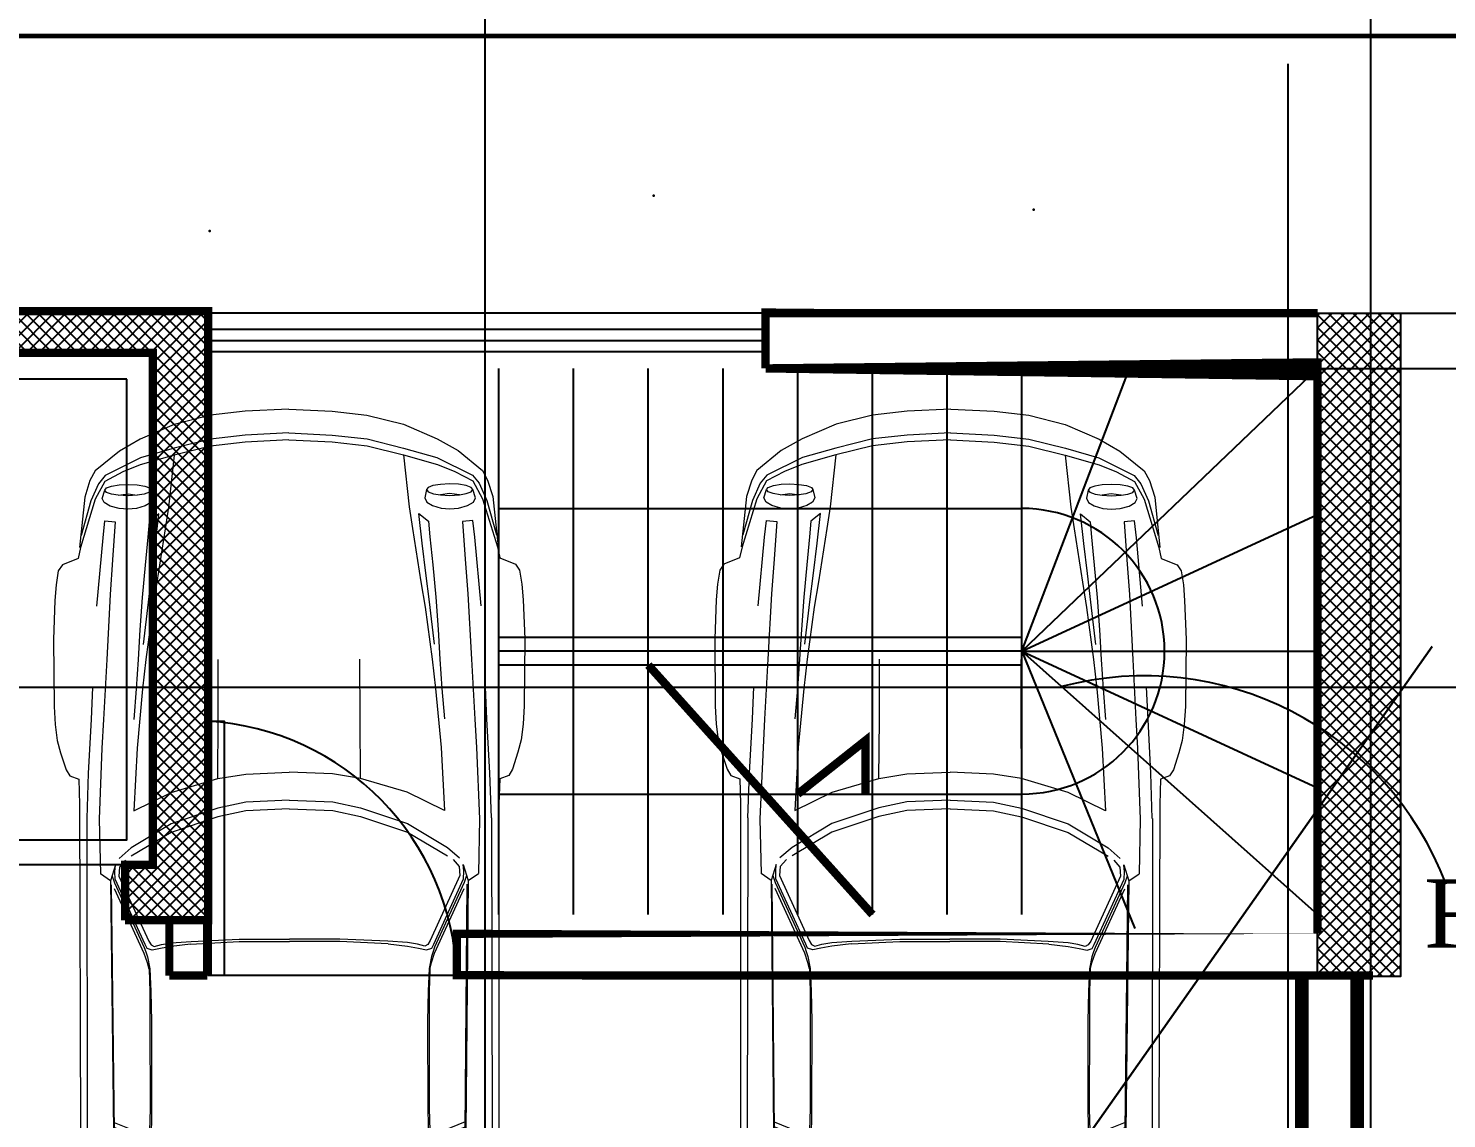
# Model space of a CAD drawing. Extents: x 285329 to 658348, y -83126 to -16980.
# Drawn here: x 313506 to 314019, y -34619 to -34225 of the extents above; entities that cross this region are included whole.
import ezdxf

# ---------------------------------------------------------------- set-up
doc = ezdxf.new("R2010")
doc.units = 0
doc.layers.get('0').update_dxf_attribs({"linetype": 'CONTINUOUS'})
for name, color, linetype in [('AXIS', 1, 'CONTINUOUS'), ('COLUMN', 5, 'CONTINUOUS'), ('FURNITURE', 4, 'CONTINUOUS'), ('HATCH', 8, 'CONTINUOUS'), ('TEXT', 3, 'CONTINUOUS'), ('WALL', 7, 'CONTINUOUS'), ('WALL1', 2, 'CONTINUOUS')]:
    doc.layers.add(name, color=color, linetype=linetype)
for name, color, linetype, lineweight in [('excavation border', 5, 'CONTINUOUS', 30), ('FIGURES', 153, 'CONTINUOUS', 0), ('VIS', 8, 'CONTINUOUS', 18)]:
    doc.layers.add(name, color=color, linetype=linetype, lineweight=lineweight)
doc.styles.add('style2', font='romantic.ttf', dxfattribs={"height": 50})

# ---------------------------------------------------------------- blocks, each defined once
blk = doc.blocks.new('XREF1$0$02PCAR09')
at = {"color": 0, "linetype": 'ByBlock'}
for p, q in [((-138.1428124021296, 34.83022337169009), (-139.3891880423911, 33.77165775941323)), ((-136.0427548164836, 35.42780073345929), (-138.1428124021296, 34.83022337169009)), ((-133.5670771748684, 35.5814634836285), (-136.0427548164836, 35.42780073345929)), ((-129.8620975318994, 35.70097895598234), (-133.5670771748684, 35.5814634836285)), ((-117.8764030187002, 35.70097895598234), (-129.8620975318994, 35.70097895598234)), ((-112.3274703737005, 35.34243253892082), (-117.8764030187002, 35.70097895598234)), ((-109.8517927320853, 34.5911924269824), (-112.3274703737005, 35.34243253892082)), ((-108.4688279805623, 33.60092137033632), (-109.8517927320853, 34.5911924269824)), ((-139.3891880423911, 33.77165775941323), (-143.264904074437, 30.04960447753655)), ((-107.7346615075316, 30.95450733964419), (-108.4688279805623, 33.60092137033632)), ((-48.84768091490456, 32.52528211915179), (-51.28921127870444, 31.75696836830568)), ((-47.0890961074124, 33.02041764747482), (-48.84768091490456, 32.52528211915179)), ((-44.85244941050485, 33.29359586999788), (-47.0890961074124, 33.02041764747482)), ((-42.25725629653579, 33.4472586201671), (-44.85244941050485, 33.29359586999788)), ((-32.74723942495178, 33.53262681470556), (-42.25725629653579, 33.4472586201671)), ((-27.18123314104443, 33.31066950890558), (-32.74723942495178, 33.53262681470556)), ((-24.96166008304456, 33.13993311982865), (-27.18123314104443, 33.31066950890558)), ((-22.98111796975238, 32.82554285593255), (-24.96166008304456, 33.13993311982865)), ((-22.12743602436781, 32.23503025772104), (-22.98111796975238, 32.82554285593255)), ((-107.0004950345008, 30.42522453350577), (-107.7346615075316, 30.95450733964419)), ((-102.8003798632088, 29.7593526161058), (-107.0004950345008, 30.42522453350577)), ((-52.15996686299668, 31.22538604060483), (-52.63802875241204, 29.9471626440904)), ((-51.28921127870444, 31.75696836830568), (-52.15996686299668, 31.22538604060483)), ((-21.22253316226019, 29.99838356081347), (-22.12743602436781, 32.23503025772104)), ((-143.264904074437, 30.04960447753655), (-157.0433306729438, 27.4202640857521)), ((-136.160790045383, 30.06982751551053), (-146.252790883283, 27.89832597516745)), ((-103.175999919178, 28.82030247618276), (-114.7860743764081, 29.58861622702888)), ((-103.175999919178, 28.82030247618276), (-102.8003798632088, 29.7593526161058)), ((-58.20403503631938, 28.78615519836739), (-103.175999919178, 28.82030247618277)), ((-103.175999919178, 28.08613600315206), (-103.175999919178, 28.82030247618276)), ((-56.22349292302719, 29.82764717173656), (-102.8003798632088, 29.7593526161058)), ((-58.20403503631938, 28.76908155945971), (-51.78434680702748, 28.54712425365972)), ((-52.63802875241204, 29.9471626440904), (-56.22349292302719, 29.82764717173656)), ((-51.78434680702748, 28.54712425365972), (-44.1524302152895, 28.13735691987513)), ((-19.65175838275259, 29.65691078265965), (-21.22253316226019, 29.99838356081347)), ((-12.48083004152228, 29.04225978198276), (-19.65175838275259, 29.77642625501349)), ((-12.78815554186073, 27.55685319701364), (-19.65175838275259, 29.65691078265965)), ((-13.04308359194108, 28.18086525074451), (-17.95794463294092, 29.54653034359681)), ((-10.1417415111686, 28.29101967004435), (-12.48083004152228, 29.04225978198276)), ((-8.775850398553308, 27.55685319701364), (-10.1417415111686, 28.29101967004435)), ((-162.9849570128204, 25.21776466665994), (-160.2873220654051, 26.49828758473677)), ((-149.3943404422981, 26.87390764070598), (-160.8848994271743, 23.80065263732156)), ((-157.0433306729438, 27.4202640857521), (-160.4922057322974, 26.22510936221371)), ((-160.2873220654051, 26.49828758473677), (-157.0433306729438, 27.4202640857521)), ((-152.8090682238364, 26.42999302910601), (-157.9140862572361, 25.52509016699838)), ((-153.4749401412363, 26.27633027893679), (-153.8334865582979, 25.84948930624451)), ((-146.252790883283, 27.89832597516745), (-152.8090682238364, 26.42999302910601)), ((-147.0381782730368, 27.13001222432135), (-149.3943404422981, 26.87390764070598)), ((-145.4332562157138, 26.51536122364446), (-147.0381782730368, 27.13001222432135)), ((-141.7282765727448, 20.71032399502945), (-145.4332562157138, 26.51536122364446)), ((-103.0564844468242, 26.70317125162907), (-103.175999919178, 28.08613600315206)), ((-102.680864390855, 25.43972197245992), (-103.0564844468242, 26.70317125162907)), ((-67.0994009072265, 25.45679561136761), (-66.10912985058043, 26.89098127961367)), ((-58.3235505086732, 27.06171766869058), (-66.10912985058043, 26.89098127961367)), ((-48.19888263641233, 26.6348766959983), (-58.3235505086732, 27.06171766869058)), ((-44.1524302152895, 26.41291939019832), (-48.19888263641233, 26.6348766959983)), ((-44.1524302152895, 28.13735691987513), (-39.54254771021286, 27.93247325298283)), ((-35.59853712253622, 25.95193113969065), (-44.1524302152895, 26.41291939019832)), ((-28.02619871649039, 27.35217620931952), (-18.28586727013732, 26.44706666801371)), ((-18.28586727013732, 26.44706666801371), (-15.87848418415283, 26.19096208439833)), ((-13.76135295959914, 25.40557469464455), (-13.28329107018378, 26.2592566400291)), ((-13.28329107018378, 26.2592566400291), (-12.6686400695069, 26.54950850145985)), ((-10.58565307144118, 27.08833317646262), (-13.04308359194108, 28.18086525074451)), ((-10.26125698352243, 26.19096208439833), (-12.78815554186073, 27.55685319701364)), ((-12.6686400695069, 26.54950850145985), (-11.49055898487619, 26.19096208439833)), ((-9.425199770093963, 26.13236761146603), (-10.58565307144118, 27.08833317646262)), ((-5.941626339876557, 24.09090449875231), (-8.775850398553308, 27.55685319701364)), ((-164.7947627370356, 22.48598244142934), (-162.9849570128204, 25.21776466665994)), ((-162.8142206237435, 24.97873372195226), (-164.4191426810664, 22.48598244142934)), ((-160.4922057322974, 26.22510936221371), (-162.8142206237435, 24.97873372195226)), ((-159.7751128981744, 24.91043916632149), (-161.4995504278511, 23.7323580816908)), ((-151.8529444450057, 24.65433458270612), (-160.7653839548205, 22.81038158067547)), ((-159.7751128981744, 24.24456724892154), (-160.1662057515703, 23.99287382841922)), ((-157.9140862572361, 25.52509016699838), (-159.7751128981744, 24.91043916632149)), ((-157.9140862572361, 25.01288099976763), (-159.7751128981744, 24.24456724892154)), ((-153.8334865582979, 25.84948930624451), (-157.9140862572361, 25.01288099976763)), ((-149.513855914652, 24.91043916632149), (-151.8529444450057, 24.65433458270612)), ((-145.4332562157138, 25.02995463867533), (-149.513855914652, 24.91043916632149)), ((-149.513855914652, 24.03968358202924), (-145.4332562157138, 24.53481911035228)), ((-145.4332562157138, 25.02995463867533), (-141.7282765727448, 20.72739763393714)), ((-145.4332562157138, 24.53481911035228), (-145.4332562157138, 25.02995463867533)), ((-121.5984563005768, 24.00660512120558), (-113.4372569027005, 24.57003520515939)), ((-121.5813826616692, 24.14319423246711), (-113.4372569027005, 24.68955067751323)), ((-113.4372569027005, 24.68955067751323), (-102.680864390855, 25.08117555539842)), ((-113.4372569027005, 24.57003520515939), (-102.680864390855, 24.96166008304457)), ((-104.9004374488548, 20.0273784387218), (-102.902821696655, 24.96166008304457)), ((-104.2174918925472, 19.99323116090641), (-102.1686552236243, 24.96166008304457)), ((-101.4515623895012, 24.96166008304457), (-103.4662517806088, 19.97615752199872)), ((-67.0994009072265, 25.43972197245992), (-102.680864390855, 25.06410191649071)), ((-102.680864390855, 25.08117555539842), (-102.680864390855, 25.43972197245992)), ((-102.680864390855, 24.94458644413687), (-67.64575735227261, 25.32020650010608)), ((-102.680864390855, 25.06410191649071), (-102.680864390855, 24.94458644413687)), ((-77.44602608528737, 20.65910307830638), (-68.24333471404182, 24.8762918885061)), ((-67.38965276865726, 24.8933655274138), (-76.5923441399028, 20.65910307830638)), ((-76.16550316721053, 20.52251396704484), (-66.86036996251882, 24.77385005505996)), ((-66.39938171201115, 24.24456724892154), (-75.65329399997981, 20.0273784387218)), ((-66.41645535091885, 25.20069102775224), (-67.38965276865726, 24.8933655274138)), ((-67.0994009072265, 25.54216380590607), (-67.0994009072265, 25.54216380590606)), ((-64.81153329359587, 24.72262913833689), (-67.0994009072265, 25.45679561136761)), ((-66.86036996251882, 24.77385005505996), (-65.78473071133428, 24.80799733287535)), ((-65.13593243284201, 24.15919905438308), (-66.39938171201115, 24.24456724892154)), ((-65.78473071133428, 24.80799733287535), (-64.81153329359587, 24.72262913833689)), ((-26.32755119565986, 25.45679561136761), (-35.59853712253622, 25.95193113969065)), ((-21.41034319024481, 25.08117555539842), (-26.32755119565986, 25.45679561136761)), ((-16.03214693432206, 24.72262913833689), (-21.41034319024481, 25.08117555539842)), ((-15.87848418415283, 26.19096208439833), (-16.03214693432206, 24.72262913833689)), ((-14.11989937666064, 24.14212541547539), (-13.76135295959914, 25.40557469464455)), ((-12.31009365244537, 22.86160249739856), (-12.22472545790693, 24.26164088782923)), ((-12.22472545790693, 24.26164088782923), (-12.0710627077377, 25.21776466665994)), ((-12.22472545790693, 24.26164088782923), (-12.03691542992231, 22.86160249739856)), ((-12.0710627077377, 25.21776466665994), (-11.81495812412232, 25.93485750078297)), ((-11.81495812412232, 25.93485750078297), (-11.49055898487619, 26.19096208439833)), ((-11.49055898487619, 26.19096208439833), (-11.18323348453777, 25.93485750078297)), ((-11.18323348453777, 25.93485750078297), (-10.92712890092239, 25.21776466665994)), ((-10.92712890092239, 25.21776466665994), (-10.7393188729378, 24.1250517765677)), ((-8.895365870907137, 23.62991624824465), (-10.26125698352243, 26.19096208439833)), ((-6.899507290691267, 21.07940676791251), (-9.425199770093963, 26.13236761146603)), ((-165.5630764878817, 19.68590566056797), (-164.7947627370356, 22.48598244142934)), ((-164.4191426810664, 22.48598244142934), (-165.1874564319125, 19.68590566056797)), ((-163.5996080134971, 22.31524605235243), (-164.5898790701433, 21.2054595233525)), ((-160.8848994271743, 23.80065263732156), (-163.5996080134971, 22.31524605235243)), ((-160.7653839548205, 22.81038158067547), (-163.5996080134971, 21.32497499570633)), ((-161.4995504278511, 23.7323580816908), (-161.7379082183368, 23.33391197800628)), ((-160.7653839548205, 21.82011052402938), (-151.8529444450057, 23.66406352606003)), ((-151.8529444450057, 23.66406352606003), (-149.513855914652, 24.03968358202924)), ((-142.3941484901448, 24.02260994312154), (-143.8454077972985, 23.95431538749078)), ((-125.4229514158997, 22.45183516361395), (-125.3717304991766, 22.96404433084469)), ((-125.0814786377459, 22.11036238546013), (-125.4229514158997, 22.45183516361395)), ((-125.3717304991766, 22.96404433084469), (-124.8595213319459, 23.3396643868139)), ((-125.1497731933766, 22.43476152470627), (-125.1326995544689, 22.84452885849086)), ((-124.8936686097613, 22.11036238546013), (-125.1497731933766, 22.43476152470627)), ((-125.1326995544689, 22.84452885849086), (-124.688784942869, 23.22014891446006)), ((-124.8595213319459, 23.3396643868139), (-121.5813826616692, 24.14319423246711)), ((-124.688784942869, 23.22014891446006), (-121.5984563005768, 24.00660512120558)), ((-64.12858773728823, 23.28844347009083), (-65.13593243284201, 24.15919905438308)), ((-62.4041502076114, 22.48598244142934), (-63.88955679258056, 24.21041997110615)), ((-60.21872442742694, 16.81753432407585), (-63.5993049311498, 22.48598244142934)), ((-58.97234878716549, 16.81753432407585), (-62.4041502076114, 22.48598244142934)), ((-14.22234121010679, 22.91282341412162), (-14.11989937666064, 24.14212541547539)), ((-14.11989937666064, 21.68352141276785), (-14.22234121010679, 22.91282341412162)), ((-12.24179909681461, 21.56400594041401), (-12.31009365244537, 22.86160249739856)), ((-12.03691542992231, 22.86160249739856), (-12.24179909681461, 21.56400594041401)), ((-10.7393188729378, 24.1250517765677), (-10.68809795621472, 22.86160249739856)), ((-10.68809795621472, 22.86160249739856), (-10.7393188729378, 21.58107957932171)), ((-7.905094814261051, 21.15423860662943), (-8.895365870907137, 23.62991624824465)), ((-4.268409726922802, 21.13716496772174), (-5.941626339876557, 24.09090449875231)), ((-163.5996080134971, 21.32497499570633), (-164.5898790701433, 20.71032399502945)), ((-164.5898790701433, -21.2054595233525), (-164.5898790701433, 21.2054595233525)), ((-163.5996080134971, 20.33470393906024), (-160.7653839548205, 21.82011052402938)), ((-163.5996080134971, 20.33470393906024), (-163.5996080134971, -20.33470393906024)), ((-160.7653839548205, 19.8224947718295), (-151.613913500298, 21.06887041209096)), ((-151.613913500298, 21.06887041209096), (-151.613913500298, -21.06887041209096)), ((-151.613913500298, 21.06887041209096), (-145.4332562157138, 21.06887041209096)), ((-149.2577513310366, 21.06887041209096), (-149.2577513310366, -21.1883858844448)), ((-145.4332562157138, -21.06887041209096), (-145.4332562157138, 21.06887041209096)), ((-124.0058393865613, 21.73474232949093), (-125.0814786377459, 22.11036238546013)), ((-123.8351029974844, 21.73474232949093), (-124.8936686097613, 22.11036238546013)), ((-121.6155299394845, 21.3761959124294), (-124.0058393865613, 21.73474232949093)), ((-121.6155299394845, 21.3761959124294), (-123.8351029974844, 21.73474232949093)), ((-118.217875796854, 21.03472313427559), (-121.6155299394845, 21.3761959124294)), ((-112.190881262439, 20.50544032813716), (-118.217875796854, 21.03472313427559)), ((-108.3663861471162, 20.23226210561409), (-112.190881262439, 20.50544032813716)), ((-104.2174918925472, 19.99323116090641), (-108.3663861471162, 20.23226210561409)), ((-79.66559914328724, 19.95908388309103), (-78.74362264227192, 20.19811482779871)), ((-77.88994069688734, 20.19811482779871), (-79.62576860625475, 19.86461680765525)), ((-78.74362264227192, 20.19811482779871), (-77.44602608528737, 20.65910307830638)), ((-77.20699514057969, 20.43714577250639), (-77.88994069688734, 20.19811482779871)), ((-76.5923441399028, 20.65910307830638), (-77.20699514057969, 20.43714577250639)), ((-76.95089055696434, 19.51516927149105), (-76.71185961225665, 20.24933574452179)), ((-76.71185961225665, 20.24933574452179), (-76.16550316721053, 20.52251396704484)), ((-57.12839578513483, 22.11036238546013), (-54.53320267116577, 16.80046068516816)), ((-48.19888263641233, 21.63230049604479), (-57.12839578513483, 22.11036238546013)), ((-39.78157865492054, 20.84691310629098), (-48.19888263641233, 21.63230049604479)), ((-39.78157865492054, 21.75181596839861), (-44.11828293747411, 22.11036238546013)), ((-35.59853712253622, 21.46156410696786), (-39.78157865492054, 21.75181596839861)), ((-35.59853712253622, 20.36885121687562), (-39.78157865492054, 20.84691310629098)), ((-31.38134831233648, 21.2054595233525), (-35.59853712253622, 21.46156410696786)), ((-28.20565147550591, 19.37858016022953), (-35.59853712253622, 20.36885121687562)), ((-33.48140589798248, 20.69325035612176), (-27.45441136356749, 19.99323116090642)), ((-26.78853944616754, 20.88106038410638), (-31.38134831233648, 21.2054595233525)), ((-22.1957305799986, 20.45421941141409), (-26.78853944616754, 20.88106038410638)), ((-18.20049907559885, 20.0615257165372), (-22.1957305799986, 20.45421941141409)), ((-13.76135295959914, 20.43714577250639), (-14.11989937666064, 21.68352141276785)), ((-13.28329107018378, 19.6517583827526), (-13.76135295959914, 20.43714577250639)), ((-12.0710627077377, 20.57373488376792), (-12.24179909681461, 21.58107957932171)), ((-11.81495812412232, 19.83956841073719), (-12.0710627077377, 20.57373488376792)), ((-10.92712890092239, 20.50544032813716), (-11.18323348453777, 19.8054211329218)), ((-10.7393188729378, 21.58107957932171), (-10.92712890092239, 20.50544032813716)), ((-6.556277340553434, 16.32239879575281), (-7.905094814261051, 21.15423860662943)), ((-5.566006283907346, 16.32239879575281), (-6.899507290691267, 21.07940676791251)), ((-2.168352141276792, 16.30532515684511), (-4.268409726922802, 21.13716496772174)), ((-166.211874766374, 14.44429851590677), (-165.5630764878817, 19.68590566056797)), ((-165.1874564319125, 19.68590566056797), (-165.8021074325894, 14.81991857187598)), ((-163.5996080134971, 18.04683632542962), (-160.8848994271743, 19.53224291039876)), ((-160.7653839548205, 19.8224947718295), (-160.7653839548205, -19.8224947718295)), ((-137.7671923461605, 19.95908388309103), (-142.3941484901448, 19.75420021619873)), ((-132.3377751735147, 20.0273784387218), (-137.7671923461605, 19.95908388309103)), ((-126.0376024165766, 20.09567299435257), (-132.3377751735147, 20.0273784387218)), ((-115.7763454330541, 20.11274663326025), (-126.0376024165766, 20.09567299435257)), ((-108.3663861471162, 19.86853066330364), (-115.7763454330541, 20.11274663326025)), ((-104.2687128092703, 19.72996011643232), (-108.3663861471162, 19.86853066330364)), ((-99.5563884707475, 19.65175838275259), (-104.2687128092703, 19.72996011643232)), ((-99.52224119293213, 19.83956841073719), (-104.2174918925472, 19.99323116090641)), ((-87.10970570704062, 19.64458221481232), (-99.5563884707475, 19.65175838275259)), ((-87.10970570704062, 19.87371568855257), (-99.52224119293213, 19.83956841073719)), ((-82.8583696190255, 19.87371568855257), (-87.10970570704062, 19.87371568855257)), ((-82.8583696190255, 19.71654903557417), (-87.10970570704062, 19.64458221481232)), ((-79.66559914328724, 19.97615752199872), (-82.8583696190255, 19.87371568855257)), ((-79.62576860625475, 19.86461680765525), (-82.8583696190255, 19.71654903557417)), ((-76.72893325116434, 18.37123546467575), (-76.95089055696434, 19.51516927149105)), ((-76.42160775082591, 16.81753432407585), (-76.72893325116434, 18.37123546467575)), ((-76.21672408393363, 19.68590566056797), (-76.43868138973359, 19.241991048968)), ((-76.43868138973359, 19.241991048968), (-76.14842952830286, 18.21757271450653)), ((-75.65329399997981, 20.0273784387218), (-76.21672408393363, 19.68590566056797)), ((-76.14842952830286, 18.21757271450653), (-75.92647222250287, 16.81753432407585)), ((-24.62018730489074, 18.78100279846034), (-28.20565147550591, 19.37858016022953)), ((-27.45441136356749, 19.99323116090642), (-23.35673802572159, 19.49809563258338)), ((-17.00534435206046, 17.60292171382965), (-24.62018730489074, 18.78100279846034)), ((-23.35673802572159, 19.49809563258338), (-19.12247557661418, 18.96881282644495)), ((-19.12247557661418, 18.96881282644495), (-14.88821312750674, 18.50782457593728)), ((-15.99799965650669, 19.87371568855258), (-18.20049907559885, 20.0615257165372)), ((-14.88821312750674, 18.50782457593728), (-15.99799965650669, 19.87371568855258)), ((-12.6686400695069, 19.32735924350646), (-13.28329107018378, 19.6517583827526)), ((-11.49055898487619, 19.60053746602952), (-12.6686400695069, 19.32735924350646)), ((-11.49055898487619, 19.60053746602952), (-11.81495812412232, 19.83956841073719)), ((-11.18323348453777, 19.8054211329218), (-11.49055898487619, 19.60053746602952)), ((-138.1428124021296, 17.05656526878352), (-142.377074851237, 17.26144893567582)), ((-141.7282765727448, 17.26144893567582), (-141.7282765727448, -17.15578437787134)), ((-138.5696533748219, 15.89555782306053), (-138.1428124021296, 17.05656526878352)), ((-137.5110877625451, 16.57850337936817), (-137.903781457422, 15.89555782306053)), ((-136.9818049564067, 17.00534435206044), (-137.5110877625451, 16.57850337936817)), ((-137.4769404847297, 15.77604235070668), (-137.0842467898528, 16.44191426810665)), ((-137.0842467898528, 16.44191426810665), (-136.5549639837144, 16.78365285606781)), ((-128.5474273360072, 17.51755351929119), (-136.9818049564067, 17.00534435206044)), ((-136.5549639837144, 16.78365285606781), (-115.947081822131, 17.82487901962962)), ((-115.7592717941464, 17.94439449198347), (-128.5474273360072, 17.51755351929119)), ((-115.947081822131, 17.82487901962962), (-113.7275087641312, 17.36389076912197)), ((-113.5567723750543, 17.48340624147581), (-115.7592717941464, 17.94439449198347)), ((-113.7275087641312, 17.36389076912197), (-113.351888708162, 15.9467787397836)), ((-113.1982259579928, 16.06629421213743), (-113.5567723750543, 17.48340624147581)), ((-76.09720861157977, 14.06867845993756), (-76.42160775082591, 16.81753432407585)), ((-75.92647222250287, 16.81753432407585), (-75.72158855561057, 13.98331026539911)), ((-60.21872442742694, 16.81753432407585), (-60.21872442742694, 16.81753432407585)), ((-57.99915136942708, 10.14174151116859), (-60.21872442742694, 16.81753432407585)), ((-56.75277572916563, 10.14174151116859), (-58.97234878716549, 16.81753432407585)), ((-54.53320267116577, 16.80046068516816), (-52.55266055787358, 10.14174151116859)), ((-13.94916298758373, 17.1077861855066), (-17.00534435206046, 17.60292171382965)), ((-6.556277340553434, 16.32239879575281), (-13.94916298758373, 17.1077861855066)), ((-5.258680783568892, 11.13201256781467), (-6.556277340553434, 16.32239879575281)), ((-4.268409726922802, 11.13201256781467), (-5.566006283907346, 16.32239879575281)), ((-0.8707555842922545, 11.13201256781467), (-2.168352141276792, 16.30532515684511)), ((-166.3484638776355, 11.21738076235313), (-166.211874766374, 14.44429851590677)), ((-165.8021074325894, 14.81991857187598), (-165.9386965438509, 11.59300081832234)), ((-138.6550215693604, 3.8e-15), (-138.5696533748219, 15.89555782306053)), ((-137.903781457422, 15.89555782306053), (-138.0403705686835, 8.28071487023023)), ((-137.5623086792681, 8.161199397876397), (-137.4769404847297, 15.77604235070668)), ((-113.403109624885, -0.0170736389076931), (-113.1982259579928, 16.06629421213743)), ((-113.351888708162, 15.9467787397836), (-113.403109624885, 0.0170736389076931)), ((-76.09720861157977, 14.06867845993756), (-75.73866219451826, 7.153854702322628)), ((-75.72158855561057, 13.98331026539911), (-75.43133669417979, 7.153854702322628)), ((-166.5704211834355, 0.0170736389076931), (-166.3484638776355, 11.21738076235313)), ((-165.9386965438509, 11.59300081832234), (-166.0752856551125, -3.8e-15)), ((-57.12839578513483, 6.180657284584223), (-57.99915136942708, 10.14174151116859)), ((-55.89909378378107, 6.180657284584223), (-56.75277572916563, 10.14174151116859)), ((-52.55266055787358, 10.14174151116859), (-44.11828293747411, 10.09052059444551)), ((-52.55266055787358, 10.14174151116859), (-51.920935918289, 6.180657284584223)), ((-44.11828293747411, 10.09052059444551), (-35.59853712253622, 10.09052059444551)), ((-4.69525069961509, 6.19773092349192), (-5.258680783568892, 11.13201256781467)), ((-3.704979642969004, 6.19773092349192), (-4.268409726922802, 11.13201256781467)), ((-0.3073255003384538, 6.180657284584223), (-0.8707555842922545, 11.13201256781467)), ((-138.0403705686835, 8.28071487023023), (-138.0403705686835, 3.8e-15)), ((-137.5623086792681, -3.8e-15), (-137.5623086792681, 8.161199397876397)), ((-75.73866219451826, 7.153854702322628), (-75.7728094723336, 3.8e-15)), ((-75.43133669417979, 7.153854702322628), (-75.39718941636444, 3.8e-15)), ((-56.88936484042717, 3.8e-15), (-57.12839578513483, 6.180657284584223)), ((-55.64298920016568, 3.8e-15), (-55.89909378378107, 6.180657284584223)), ((-51.920935918289, 6.180657284584223), (-51.68190497358133, 3.8e-15)), ((-4.387925199276668, 3.8e-15), (-4.69525069961509, 6.19773092349192)), ((-3.397654142630548, 3.8e-15), (-3.704979642969004, 6.19773092349192)), ((0, 3.8e-15), (-0.3073255003384538, 6.180657284584223)), ((-165.9386965438509, -11.59300081832234), (-166.0752856551125, 7.5e-15)), ((-138.6550215693604, 0), (-138.5696533748219, -15.89555782306052)), ((-138.0403705686835, -8.28071487023023), (-138.0403705686835, 0)), ((-137.5623086792681, 7.5e-15), (-137.5623086792681, -8.161199397876397)), ((-113.403109624885, 0.0170736389076969), (-113.1982259579928, -16.06629421213743)), ((-75.73866219451826, -7.153854702322621), (-75.7728094723336, 0)), ((-75.43133669417979, -7.153854702322621), (-75.39718941636444, 0)), ((-56.88936484042717, 0), (-57.12839578513483, -6.180657284584223)), ((-55.64298920016568, 0), (-55.89909378378107, -6.180657284584223)), ((-51.920935918289, -6.180657284584223), (-51.68190497358133, 0)), ((-4.387925199276668, 0), (-4.69525069961509, -6.19773092349192)), ((-3.397654142630548, 0), (-3.704979642969004, -6.19773092349192)), ((0, 0), (-0.3073255003384538, -6.180657284584223)), ((-166.5704211834355, -0.0170736389076893), (-166.3484638776355, -11.21738076235313)), ((-113.351888708162, -15.9467787397836), (-113.403109624885, -0.0170736389076893)), ((-76.09720861157977, -14.06867845993756), (-75.73866219451826, -7.153854702322621)), ((-75.72158855561057, -13.9833102653991), (-75.43133669417979, -7.153854702322621)), ((-57.12839578513483, -6.180657284584223), (-57.99915136942708, -10.14174151116859)), ((-55.89909378378107, -6.180657284584223), (-56.75277572916563, -10.14174151116859)), ((-52.55266055787358, -10.14174151116859), (-51.920935918289, -6.180657284584223)), ((-4.69525069961509, -6.19773092349192), (-5.258680783568892, -11.13201256781467)), ((-3.704979642969004, -6.19773092349192), (-4.268409726922802, -11.13201256781467)), ((-0.3073255003384538, -6.180657284584223), (-0.8707555842922545, -11.13201256781467)), ((-137.903781457422, -15.89555782306052), (-138.0403705686835, -8.28071487023023)), ((-137.5623086792681, -8.161199397876397), (-137.4769404847297, -15.77604235070668)), ((-166.3484638776355, -11.21738076235313), (-166.211874766374, -14.44429851590677)), ((-165.8021074325894, -14.81991857187597), (-165.9386965438509, -11.59300081832234)), ((-57.99915136942708, -10.14174151116859), (-60.21872442742694, -16.81753432407585)), ((-56.75277572916563, -10.14174151116859), (-58.97234878716549, -16.81753432407585)), ((-54.53320267116577, -16.80046068516816), (-52.55266055787358, -10.14174151116859)), ((-52.55266055787358, -10.14174151116859), (-44.11828293747411, -10.09052059444551)), ((-44.11828293747411, -10.09052059444551), (-35.59853712253622, -10.09052059444551)), ((-5.258680783568892, -11.13201256781467), (-6.556277340553434, -16.32239879575281)), ((-4.268409726922802, -11.13201256781467), (-5.566006283907346, -16.32239879575281)), ((-0.8707555842922545, -11.13201256781467), (-2.168352141276792, -16.30532515684511)), ((-76.09720861157977, -14.06867845993756), (-76.42160775082591, -16.81753432407585)), ((-75.92647222250287, -16.81753432407585), (-75.72158855561057, -13.9833102653991)), ((-166.211874766374, -14.44429851590677), (-165.5630764878817, -19.68590566056797)), ((-165.1874564319125, -19.68590566056797), (-165.8021074325894, -14.81991857187597)), ((-138.5696533748219, -15.89555782306052), (-138.1428124021296, -17.05656526878352)), ((-137.5110877625451, -16.57850337936817), (-137.903781457422, -15.89555782306052)), ((-137.4769404847297, -15.77604235070668), (-137.0842467898528, -16.44191426810665)), ((-113.7275087641312, -17.36389076912197), (-113.351888708162, -15.9467787397836)), ((-113.1982259579928, -16.06629421213743), (-113.5567723750543, -17.48340624147581)), ((-163.5996080134971, -18.04683632542962), (-160.8848994271743, -19.53224291039876)), ((-138.1428124021296, -17.05656526878352), (-142.377074851237, -17.26144893567582)), ((-136.9818049564067, -17.00534435206044), (-137.5110877625451, -16.57850337936817)), ((-137.0842467898528, -16.44191426810665), (-136.5549639837144, -16.78365285606781)), ((-128.5474273360072, -17.51755351929119), (-136.9818049564067, -17.00534435206044)), ((-136.5549639837144, -16.78365285606781), (-115.947081822131, -17.82487901962962)), ((-115.7592717941464, -17.94439449198347), (-128.5474273360072, -17.51755351929119)), ((-115.947081822131, -17.82487901962962), (-113.7275087641312, -17.36389076912197)), ((-113.5567723750543, -17.48340624147581), (-115.7592717941464, -17.94439449198347)), ((-76.42160775082591, -16.81753432407585), (-76.72893325116434, -18.37123546467575)), ((-76.14842952830286, -18.21757271450653), (-75.92647222250287, -16.81753432407585)), ((-60.21872442742694, -16.81753432407585), (-63.5993049311498, -22.48598244142934)), ((-58.97234878716549, -16.81753432407585), (-62.4041502076114, -22.48598244142934)), ((-60.21872442742694, -16.81753432407585), (-60.21872442742694, -16.81753432407585)), ((-57.12839578513483, -22.11036238546013), (-54.53320267116577, -16.80046068516816)), ((-17.00534435206046, -17.60292171382965), (-24.62018730489074, -18.78100279846034)), ((-13.94916298758373, -17.1077861855066), (-17.00534435206046, -17.60292171382965)), ((-6.556277340553434, -16.32239879575281), (-13.94916298758373, -17.1077861855066)), ((-6.556277340553434, -16.32239879575281), (-7.905094814261051, -21.15423860662943)), ((-5.566006283907346, -16.32239879575281), (-6.899507290691267, -21.07940676791251)), ((-2.168352141276792, -16.30532515684511), (-4.268409726922802, -21.13716496772174)), ((-165.5630764878817, -19.68590566056797), (-164.7947627370356, -22.48598244142934)), ((-164.4191426810664, -22.48598244142934), (-165.1874564319125, -19.68590566056797)), ((-160.7653839548205, -19.8224947718295), (-151.613913500298, -21.06887041209096)), ((-137.7671923461605, -19.95908388309103), (-142.3941484901448, -19.75420021619873)), ((-132.3377751735147, -20.0273784387218), (-137.7671923461605, -19.95908388309103)), ((-126.0376024165766, -20.09567299435257), (-132.3377751735147, -20.0273784387218)), ((-115.7763454330541, -20.11274663326025), (-126.0376024165766, -20.09567299435257)), ((-108.3663861471162, -19.86853066330364), (-115.7763454330541, -20.11274663326025)), ((-104.2687128092703, -19.72996011643232), (-108.3663861471162, -19.86853066330364)), ((-104.2174918925472, -19.99323116090641), (-108.3663861471162, -20.23226210561409)), ((-104.9004374488548, -20.0273784387218), (-102.902821696655, -24.96166008304457)), ((-99.5563884707475, -19.65175838275259), (-104.2687128092703, -19.72996011643232)), ((-99.52224119293213, -19.83956841073719), (-104.2174918925472, -19.99323116090641)), ((-104.2174918925472, -19.99323116090641), (-102.1686552236243, -24.96166008304457)), ((-101.4515623895012, -24.96166008304457), (-103.4662517806088, -19.97615752199872)), ((-87.10970570704062, -19.64458221481232), (-99.5563884707475, -19.65175838275259)), ((-87.10970570704062, -19.87371568855257), (-99.52224119293213, -19.83956841073719)), ((-82.8583696190255, -19.71654903557417), (-87.10970570704062, -19.64458221481232)), ((-82.8583696190255, -19.87371568855257), (-87.10970570704062, -19.87371568855257)), ((-79.62576860625475, -19.86461680765525), (-82.8583696190255, -19.71654903557417)), ((-79.66559914328724, -19.97615752199872), (-82.8583696190255, -19.87371568855257)), ((-79.66559914328724, -19.95908388309103), (-78.74362264227192, -20.19811482779871)), ((-77.88994069688734, -20.19811482779871), (-79.62576860625475, -19.86461680765525)), ((-76.72893325116434, -18.37123546467575), (-76.95089055696434, -19.51516927149105)), ((-76.95089055696434, -19.51516927149105), (-76.71185961225665, -20.24933574452179)), ((-76.43868138973359, -19.241991048968), (-76.14842952830286, -18.21757271450653)), ((-76.21672408393363, -19.68590566056797), (-76.43868138973359, -19.241991048968)), ((-75.65329399997981, -20.0273784387218), (-76.21672408393363, -19.68590566056797)), ((-66.39938171201115, -24.24456724892154), (-75.65329399997981, -20.0273784387218)), ((-28.20565147550591, -19.37858016022953), (-35.59853712253622, -20.36885121687562)), ((-33.48140589798248, -20.69325035612176), (-27.45441136356749, -19.99323116090642)), ((-24.62018730489074, -18.78100279846034), (-28.20565147550591, -19.37858016022953)), ((-27.45441136356749, -19.99323116090642), (-23.35673802572159, -19.49809563258338)), ((-23.35673802572159, -19.49809563258338), (-19.12247557661418, -18.96881282644495)), ((-18.20049907559885, -20.0615257165372), (-22.1957305799986, -20.45421941141409)), ((-19.12247557661418, -18.96881282644495), (-14.88821312750674, -18.50782457593728)), ((-15.99799965650669, -19.87371568855258), (-18.20049907559885, -20.0615257165372)), ((-14.88821312750674, -18.50782457593728), (-15.99799965650669, -19.87371568855258)), ((-13.28329107018378, -19.6517583827526), (-13.76135295959914, -20.43714577250639)), ((-12.6686400695069, -19.32735924350646), (-13.28329107018378, -19.6517583827526)), ((-11.49055898487619, -19.60053746602952), (-12.6686400695069, -19.32735924350646)), ((-11.81495812412232, -19.83956841073719), (-12.0710627077377, -20.57373488376792)), ((-11.49055898487619, -19.60053746602952), (-11.81495812412232, -19.83956841073719)), ((-11.18323348453777, -19.8054211329218), (-11.49055898487619, -19.60053746602952)), ((-10.92712890092239, -20.50544032813716), (-11.18323348453777, -19.8054211329218)), ((-163.5996080134971, -21.32497499570633), (-164.5898790701433, -20.71032399502945)), ((-163.5996080134971, -22.31524605235243), (-164.5898790701433, -21.2054595233525)), ((-163.5996080134971, -20.33470393906024), (-160.7653839548205, -21.82011052402938)), ((-160.7653839548205, -22.81038158067547), (-163.5996080134971, -21.32497499570633)), ((-160.7653839548205, -21.82011052402938), (-151.8529444450057, -23.66406352606003)), ((-151.613913500298, -21.06887041209096), (-145.4332562157138, -21.06887041209096)), ((-141.7282765727448, -20.71032399502945), (-145.4332562157138, -26.51536122364446)), ((-145.4332562157138, -25.02995463867533), (-141.7282765727448, -20.72739763393714)), ((-125.0814786377459, -22.11036238546013), (-125.4229514158997, -22.45183516361395)), ((-124.8936686097613, -22.11036238546013), (-125.1497731933766, -22.43476152470627)), ((-124.0058393865613, -21.73474232949093), (-125.0814786377459, -22.11036238546013)), ((-123.8351029974844, -21.73474232949093), (-124.8936686097613, -22.11036238546013)), ((-121.6155299394845, -21.3761959124294), (-124.0058393865613, -21.73474232949093)), ((-121.6155299394845, -21.3761959124294), (-123.8351029974844, -21.73474232949093)), ((-118.217875796854, -21.03472313427559), (-121.6155299394845, -21.3761959124294)), ((-112.190881262439, -20.50544032813716), (-118.217875796854, -21.03472313427559)), ((-108.3663861471162, -20.23226210561409), (-112.190881262439, -20.50544032813716)), ((-78.74362264227192, -20.19811482779871), (-77.44602608528737, -20.65910307830638)), ((-77.20699514057969, -20.43714577250639), (-77.88994069688734, -20.19811482779871)), ((-77.44602608528737, -20.65910307830638), (-68.24333471404182, -24.8762918885061)), ((-76.5923441399028, -20.65910307830638), (-77.20699514057969, -20.43714577250639)), ((-76.71185961225665, -20.24933574452179), (-76.16550316721053, -20.52251396704484)), ((-67.38965276865726, -24.8933655274138), (-76.5923441399028, -20.65910307830638)), ((-76.16550316721053, -20.52251396704484), (-66.86036996251882, -24.77385005505996)), ((-48.19888263641233, -21.63230049604479), (-57.12839578513483, -22.11036238546013)), ((-39.78157865492054, -20.84691310629098), (-48.19888263641233, -21.63230049604479)), ((-39.78157865492054, -21.75181596839861), (-44.11828293747411, -22.11036238546013)), ((-35.59853712253622, -20.36885121687562), (-39.78157865492054, -20.84691310629098)), ((-35.59853712253622, -21.46156410696786), (-39.78157865492054, -21.75181596839861)), ((-31.38134831233648, -21.2054595233525), (-35.59853712253622, -21.46156410696786)), ((-26.78853944616754, -20.88106038410638), (-31.38134831233648, -21.2054595233525)), ((-22.1957305799986, -20.45421941141409), (-26.78853944616754, -20.88106038410638)), ((-14.11989937666064, -21.68352141276785), (-14.22234121010679, -22.91282341412162)), ((-13.76135295959914, -20.43714577250639), (-14.11989937666064, -21.68352141276785)), ((-12.24179909681461, -21.56400594041401), (-12.31009365244537, -22.86160249739856)), ((-12.0710627077377, -20.57373488376792), (-12.24179909681461, -21.58107957932171)), ((-12.03691542992231, -22.86160249739856), (-12.24179909681461, -21.56400594041401)), ((-10.7393188729378, -21.58107957932171), (-10.92712890092239, -20.50544032813716)), ((-10.68809795621472, -22.86160249739856), (-10.7393188729378, -21.58107957932171)), ((-6.899507290691267, -21.07940676791251), (-9.425199770093963, -26.13236761146603)), ((-7.905094814261051, -21.15423860662943), (-8.895365870907137, -23.62991624824465)), ((-4.268409726922802, -21.13716496772174), (-5.941626339876557, -24.09090449875231)), ((-164.7947627370356, -22.48598244142934), (-162.9849570128204, -25.21776466665994)), ((-162.8142206237435, -24.97873372195226), (-164.4191426810664, -22.48598244142934)), ((-160.8848994271743, -23.80065263732156), (-163.5996080134971, -22.31524605235243)), ((-161.4995504278511, -23.7323580816908), (-161.7379082183368, -23.33391197800628)), ((-159.7751128981744, -24.91043916632149), (-161.4995504278511, -23.7323580816908)), ((-149.3943404422981, -26.87390764070598), (-160.8848994271743, -23.80065263732156)), ((-151.8529444450057, -24.65433458270612), (-160.7653839548205, -22.81038158067547)), ((-159.7751128981744, -24.24456724892154), (-160.1662057515703, -23.99287382841922)), ((-151.8529444450057, -23.66406352606003), (-149.513855914652, -24.03968358202924)), ((-149.513855914652, -24.03968358202924), (-145.4332562157138, -24.53481911035228)), ((-142.3941484901448, -24.02260994312154), (-143.8454077972985, -23.95431538749078)), ((-125.4229514158997, -22.45183516361395), (-125.3717304991766, -22.96404433084469)), ((-125.3717304991766, -22.96404433084469), (-124.8595213319459, -23.3396643868139)), ((-125.1497731933766, -22.43476152470627), (-125.1326995544689, -22.84452885849086)), ((-125.1326995544689, -22.84452885849086), (-124.688784942869, -23.22014891446006)), ((-124.8595213319459, -23.3396643868139), (-121.5813826616692, -24.14319423246711)), ((-124.688784942869, -23.22014891446006), (-121.5984563005768, -24.00660512120558)), ((-121.5984563005768, -24.00660512120558), (-113.4372569027005, -24.57003520515939)), ((-121.5813826616692, -24.14319423246711), (-113.4372569027005, -24.68955067751323)), ((-65.13593243284201, -24.15919905438308), (-66.39938171201115, -24.24456724892154)), ((-64.12858773728823, -23.28844347009083), (-65.13593243284201, -24.15919905438308)), ((-62.4041502076114, -22.48598244142934), (-63.88955679258056, -24.21041997110615)), ((-14.22234121010679, -22.91282341412162), (-14.11989937666064, -24.14212541547539)), ((-14.11989937666064, -24.14212541547539), (-13.76135295959914, -25.40557469464455)), ((-12.31009365244537, -22.86160249739856), (-12.22472545790693, -24.26164088782923)), ((-12.22472545790693, -24.26164088782923), (-12.03691542992231, -22.86160249739856)), ((-10.92712890092239, -25.21776466665994), (-10.7393188729378, -24.1250517765677)), ((-10.7393188729378, -24.1250517765677), (-10.68809795621472, -22.86160249739856)), ((-8.895365870907137, -23.62991624824465), (-10.26125698352243, -26.19096208439833)), ((-5.941626339876557, -24.09090449875231), (-8.775850398553308, -27.55685319701364)), ((-162.9849570128204, -25.21776466665994), (-160.2873220654051, -26.49828758473677)), ((-160.4922057322974, -26.22510936221371), (-162.8142206237435, -24.97873372195226)), ((-157.0433306729438, -27.4202640857521), (-160.4922057322974, -26.22510936221371)), ((-157.9140862572361, -25.01288099976763), (-159.7751128981744, -24.24456724892154)), ((-157.9140862572361, -25.52509016699838), (-159.7751128981744, -24.91043916632149)), ((-153.8334865582979, -25.84948930624451), (-157.9140862572361, -25.01288099976763)), ((-152.8090682238364, -26.42999302910601), (-157.9140862572361, -25.52509016699838)), ((-153.4749401412363, -26.27633027893679), (-153.8334865582979, -25.84948930624451)), ((-149.513855914652, -24.91043916632149), (-151.8529444450057, -24.65433458270612)), ((-145.4332562157138, -25.02995463867533), (-149.513855914652, -24.91043916632149)), ((-145.4332562157138, -24.53481911035228), (-145.4332562157138, -25.02995463867533)), ((-113.4372569027005, -24.57003520515939), (-102.680864390855, -24.96166008304457)), ((-113.4372569027005, -24.68955067751323), (-102.680864390855, -25.08117555539842)), ((-102.680864390855, -25.43972197245992), (-103.0564844468242, -26.70317125162907)), ((-102.680864390855, -25.06410191649071), (-102.680864390855, -24.94458644413687)), ((-102.680864390855, -24.94458644413687), (-67.64575735227261, -25.32020650010608)), ((-67.0994009072265, -25.43972197245992), (-102.680864390855, -25.06410191649071)), ((-102.680864390855, -25.08117555539842), (-102.680864390855, -25.43972197245992)), ((-66.41645535091885, -25.20069102775224), (-67.38965276865726, -24.8933655274138)), ((-64.81153329359587, -24.72262913833689), (-67.0994009072265, -25.45679561136761)), ((-67.0994009072265, -25.45679561136761), (-66.10912985058043, -26.89098127961367)), ((-67.0994009072265, -25.54216380590607), (-67.0994009072265, -25.54216380590606)), ((-66.86036996251882, -24.77385005505996), (-65.78473071133428, -24.80799733287535)), ((-65.78473071133428, -24.80799733287535), (-64.81153329359587, -24.72262913833689)), ((-35.59853712253622, -25.95193113969065), (-44.1524302152895, -26.41291939019832)), ((-26.32755119565986, -25.45679561136761), (-35.59853712253622, -25.95193113969065)), ((-21.41034319024481, -25.08117555539842), (-26.32755119565986, -25.45679561136761)), ((-16.03214693432206, -24.72262913833689), (-21.41034319024481, -25.08117555539842)), ((-18.28586727013732, -26.44706666801371), (-15.87848418415283, -26.19096208439833)), ((-15.87848418415283, -26.19096208439833), (-16.03214693432206, -24.72262913833689)), ((-13.76135295959914, -25.40557469464455), (-13.28329107018378, -26.2592566400291)), ((-10.26125698352243, -26.19096208439833), (-12.78815554186073, -27.55685319701364)), ((-12.6686400695069, -26.54950850145985), (-11.49055898487619, -26.19096208439833)), ((-12.22472545790693, -24.26164088782923), (-12.0710627077377, -25.21776466665994)), ((-12.0710627077377, -25.21776466665994), (-11.81495812412232, -25.93485750078297)), ((-11.81495812412232, -25.93485750078297), (-11.49055898487619, -26.19096208439833)), ((-11.49055898487619, -26.19096208439833), (-11.18323348453777, -25.93485750078297)), ((-11.18323348453777, -25.93485750078297), (-10.92712890092239, -25.21776466665994)), ((-9.425199770093963, -26.13236761146603), (-10.58565307144118, -27.08833317646262)), ((-160.2873220654051, -26.49828758473677), (-157.0433306729438, -27.4202640857521)), ((-143.264904074437, -30.04960447753655), (-157.0433306729438, -27.4202640857521)), ((-146.252790883283, -27.89832597516745), (-152.8090682238364, -26.42999302910601)), ((-147.0381782730368, -27.13001222432135), (-149.3943404422981, -26.87390764070598)), ((-145.4332562157138, -26.51536122364446), (-147.0381782730368, -27.13001222432135)), ((-136.160790045383, -30.06982751551053), (-146.252790883283, -27.89832597516745)), ((-103.0564844468242, -26.70317125162907), (-103.175999919178, -28.08613600315206)), ((-103.175999919178, -28.08613600315206), (-103.175999919178, -28.82030247618276)), ((-58.3235505086732, -27.06171766869058), (-66.10912985058043, -26.89098127961367)), ((-48.19888263641233, -26.6348766959983), (-58.3235505086732, -27.06171766869058)), ((-51.78434680702748, -28.54712425365972), (-44.1524302152895, -28.13735691987513)), ((-44.1524302152895, -26.41291939019832), (-48.19888263641233, -26.6348766959983)), ((-44.1524302152895, -28.13735691987513), (-39.54254771021286, -27.93247325298283)), ((-28.02619871649039, -27.35217620931952), (-18.28586727013732, -26.44706666801371)), ((-12.78815554186073, -27.55685319701364), (-19.65175838275259, -29.65691078265965)), ((-13.04308359194108, -28.18086525074451), (-17.95794463294092, -29.54653034359681)), ((-13.28329107018378, -26.2592566400291), (-12.6686400695069, -26.54950850145985)), ((-10.58565307144118, -27.08833317646262), (-13.04308359194108, -28.18086525074451)), ((-8.775850398553308, -27.55685319701364), (-10.1417415111686, -28.29101967004435)), ((-139.3891880423911, -33.77165775941323), (-143.264904074437, -30.04960447753655)), ((-103.175999919178, -28.82030247618276), (-114.7860743764081, -29.58861622702888)), ((-102.8003798632088, -29.7593526161058), (-107.0004950345008, -30.42522453350575)), ((-58.20403503631938, -28.78615519836739), (-103.175999919178, -28.82030247618277)), ((-103.175999919178, -28.82030247618276), (-102.8003798632088, -29.7593526161058)), ((-56.22349292302719, -29.82764717173656), (-102.8003798632088, -29.7593526161058)), ((-58.20403503631938, -28.76908155945971), (-51.78434680702748, -28.54712425365972)), ((-52.63802875241204, -29.9471626440904), (-56.22349292302719, -29.82764717173656)), ((-52.15996686299668, -31.22538604060482), (-52.63802875241204, -29.9471626440904)), ((-21.22253316226019, -29.99838356081347), (-22.12743602436781, -32.23503025772104)), ((-19.65175838275259, -29.65691078265965), (-21.22253316226019, -29.99838356081347)), ((-12.48083004152228, -29.04225978198276), (-19.65175838275259, -29.77642625501349)), ((-10.1417415111686, -28.29101967004435), (-12.48083004152228, -29.04225978198276)), ((-107.7346615075316, -30.95450733964419), (-108.4688279805623, -33.60092137033632)), ((-107.0004950345008, -30.42522453350575), (-107.7346615075316, -30.95450733964419)), ((-51.28921127870444, -31.75696836830568), (-52.15996686299668, -31.22538604060482)), ((-48.84768091490456, -32.52528211915179), (-51.28921127870444, -31.75696836830568)), ((-22.12743602436781, -32.23503025772104), (-22.98111796975238, -32.82554285593255)), ((-138.1428124021296, -34.83022337169009), (-139.3891880423911, -33.77165775941323)), ((-108.4688279805623, -33.60092137033632), (-109.8517927320853, -34.5911924269824)), ((-47.0890961074124, -33.02041764747482), (-48.84768091490456, -32.52528211915179)), ((-44.85244941050485, -33.29359586999788), (-47.0890961074124, -33.02041764747482)), ((-42.25725629653579, -33.4472586201671), (-44.85244941050485, -33.29359586999788)), ((-32.74723942495178, -33.53262681470556), (-42.25725629653579, -33.4472586201671)), ((-27.18123314104443, -33.31066950890558), (-32.74723942495178, -33.53262681470556)), ((-24.96166008304456, -33.13993311982865), (-27.18123314104443, -33.31066950890558)), ((-22.98111796975238, -32.82554285593255), (-24.96166008304456, -33.13993311982865)), ((-136.0427548164836, -35.42780073345929), (-138.1428124021296, -34.83022337169009)), ((-133.5670771748684, -35.5814634836285), (-136.0427548164836, -35.42780073345929)), ((-129.8620975318994, -35.70097895598234), (-133.5670771748684, -35.5814634836285)), ((-117.8764030187002, -35.70097895598234), (-129.8620975318994, -35.70097895598234)), ((-112.3274703737005, -35.34243253892082), (-117.8764030187002, -35.70097895598234)), ((-109.8517927320853, -34.5911924269824), (-112.3274703737005, -35.34243253892082))]:
    blk.add_line(p, q, dxfattribs=at)
blk = doc.blocks.new('ST')
at = {"layer": 'WALL', "linetype": 'Continuous'}
for p, q in [((289093.859654509, -12839.65465547016), (289282.859654509, -12839.65465547016)), ((289093.859654509, -12942.85053310881), (289282.859654509, -12942.85053310881))]:
    blk.add_line(p, q, dxfattribs=at)
at = {"layer": 'WALL', "linetype": 'Continuous', "const_width": 3}
for points in [[(289147.859654509, -12896.25259428949), (289228.859654509, -12986.40454898872)], [(289201.859654509, -12942.85053310881), (289226.3891289013, -12923.43891227071), (289226.3891289013, -12942.85053310881)]]:
    blk.add_lwpolyline(points, dxfattribs=at)
at = {"layer": 'WALL', "linetype": 'Continuous'}
blk.add_arc((289282.859654509, -12891.25259428948), 51.59793881932273, 270, 90, dxfattribs=at)
blk = doc.blocks.new('huy')
at = {"layer": 'AXIS'}
h = blk.add_hatch(dxfattribs=at)
h.set_pattern_fill('ANSI37', color=256, style=0)
h.set_pattern_definition([(45, (-12919.70866634254, 458.9356426367303), (-2.245064030267287, 2.245064030267288), []), (135, (-12919.70866634254, 458.9356426367303), (-2.245064030267288, -2.245064030267287), [])])
h.paths.add_polyline_path([(322259.8972499387, -40340.5817583147), (322280.3039279507, -40340.5817583147), (322280.3039279507, -40155.49946518174), (322259.8972499387, -40155.49946518174)], flags=17)
h.paths.add_polyline_path([(322259.8972499387, -40340.5817583147), (322259.8972499387, -40360.58175831469), (322374.9584362348, -40360.58175831469), (322374.9584362348, -40340.5817583147)])
h.paths.add_polyline_path([(322259.8972499387, -40140.49946518176), (322259.8972499387, -40155.49946518175), (322499.9996265369, -40155.49946518174), (322499.9996265369, -40340.5817583147), (322489.9996265369, -40340.5817583147), (322489.9996265369, -40360.58175831469), (322519.9996265369, -40360.58175831469), (322519.9996265369, -40140.49946518174)])
at = {"layer": 'FURNITURE'}
blk.add_line((322489.9996265369, -40340.5817583147), (322374.9584362348, -40340.5817583147), dxfattribs=at)
at = {"layer": 'FURNITURE', "ltscale": 3}
for points in [[(322490.6131194327, -40164.9988009899), (322314.8827210778, -40164.9988009899), (322314.8827210778, -40331.44972150571), (322490.6131194327, -40331.44972150571)], [(322311.5008544343, -40311.59927164945), (322286.2250538672, -40311.59927164945), (322286.2250538672, -40192.65639038344), (322311.5008544343, -40192.65639038344)]]:
    blk.add_lwpolyline(points, close=True, dxfattribs=at)
at = {"layer": 'WALL', "ltscale": 3}
for p, q in [((322259.8972499387, -40140.49946518174), (322424.9584362347, -40140.49946518174)), ((322259.8972499387, -40140.49946518181), (322424.9584362349, -40140.49946518181)), ((322259.8972499387, -40140.49946518181), (322424.9584362349, -40140.49946518181))]:
    blk.add_line(p, q, dxfattribs=at)
at = {"layer": 'WALL', "linetype": 'Continuous', "const_width": 3}
for points in [[(322374.9584362348, -40360.58175831469), (322259.8972499387, -40360.58175831469), (322259.8972499387, -40140.49946518176), (322484.9584362349, -40140.49946518174)], [(322259.8972499387, -40140.49946518174), (322424.9584362347, -40140.49946518174)], [(322259.8972499387, -40140.49946518181), (322424.9584362349, -40140.49946518181)], [(322484.9584362349, -40140.49946518174), (322519.9996265369, -40140.49946518174), (322519.9996265369, -40360.58175831469), (322489.9996265369, -40360.58175831469)], [(322489.9996265369, -40340.5817583147), (322499.9996265369, -40340.5817583147), (322499.9996265369, -40155.49946518174), (322280.3039279507, -40155.49946518174), (322280.3039279507, -40340.5817583147), (322374.9584362348, -40340.5817583147)], [(322374.9584362348, -40340.5817583147), (322374.9584362348, -40360.58175831469)], [(322489.9996265369, -40340.5817583147), (322489.9996265369, -40360.58175831469)], [(322499.9996265369, -40340.5817583147), (322489.9996265369, -40340.5817583147), (322489.9996265369, -40360.58175831469)]]:
    blk.add_lwpolyline(points, dxfattribs=at)

msp = doc.modelspace()

# ---------------------------------------------------------------- hatches: boundary and pattern name
at = {"layer": 'AXIS'}
h = msp.add_hatch(dxfattribs=at)
h.set_pattern_fill('ANSI37', color=256, angle=1.648990380151575e-10, style=0)
h.set_pattern_definition([(45.00000000016488, (33485.25577360679, -14170.02166331664), (-2.245064030273748, 2.245064030260826), []), (135.0000000001649, (33485.25577360679, -14170.02166331664), (-2.245064030260826, -2.245064030273748), [])])
h.paths.add_polyline_path([(313972.2518665708, -34567.38590297064), (313972.2518665728, -34327.69004053438), (314002.2518665767, -34327.69004053187), (314002.2518665766, -34567.38590297232)])

# ---------------------------------------------------------------- linework, layer by layer
for p, q in [((313991.4798621236, -33880.26654263832), (313990.9519070882, -37464.54864552183)), ((312564.4598129008, -34462.85555062295), (314892.1736198122, -34462.8555572437))]:
    msp.add_line(p, q, dxfattribs=at)
at = {"layer": 'COLUMN'}
msp.add_lwpolyline([(313972.2518665708, -34567.38590297064), (313972.2518665728, -34327.69004053438), (314002.2518665767, -34327.69004053187), (314002.2518665766, -34567.38590297232)], close=True, dxfattribs=at)
at = {"layer": 'excavation border'}
msp.add_lwpolyline([(314013.6586081767, -34448.15023905537), (313154.6575776504, -35668.80192136714)], dxfattribs=at)
for p in [(313732.2601097964, -34285.30853451065), (313869.6446349939, -34290.28671036274), (313571.8392502592, -34298.0098976919)]:
    msp.add_point(p, dxfattribs=at)
at = {"layer": 'FURNITURE', "ltscale": 3}
for p, q in [((313961.5935215213, -37013.01828924851), (313961.5935215053, -34237.68911671286)), ((313772.774598225, -34327.69004053585), (313570.7518665752, -34327.69004053647)), ((313772.7745982243, -34333.69004053972), (313570.7518665746, -34333.69004054036)), ((313772.7745982255, -34337.69004053644), (313570.7518665757, -34337.69004053707)), ((313772.7745982266, -34341.69004053317), (313570.7518665768, -34341.69004053378)), ((313676.3919636068, -34545.05755625282), (313676.3919636128, -34347.69004053467)), ((313703.3919636079, -34545.05755625933), (313703.39196361, -34347.69004053272)), ((313730.3919636052, -34545.05755625739), (313730.3919636073, -34347.69004053078)), ((313757.3919636025, -34545.05755625544), (313757.3919636084, -34347.69004053729)), ((313784.3919636142, -34545.05755625707), (313784.3919636057, -34347.69004053535)), ((313811.3919636115, -34545.05755625512), (313811.3919636049, -34347.69004053762)), ((313838.3919636087, -34545.05755625319), (313838.3919636022, -34347.69004053569)), ((313865.3919636079, -34545.05755625546), (313865.391963612, -34347.69004053308)), ((313972.2518665719, -34347.69004053136), (313865.3919636118, -34449.90560155205)), ((313865.3919636118, -34449.90560155205), (313904.3182615971, -34347.69004053727)), ((313865.3919636118, -34449.90560155205), (313972.2518665681, -34400.51430540183)), ((313865.3919636125, -34444.90560155387), (313676.3919636133, -34444.90560155545)), ((313865.3919636118, -34449.90560155205), (313676.3919636126, -34449.90560155366)), ((313865.3919636118, -34449.90560155205), (313972.2518665737, -34449.90560155456)), ((313972.2518665697, -34545.05755625796), (313865.3919636118, -34449.90560155205)), ((313865.3919636118, -34449.90560155205), (313972.2518665667, -34499.29689770797)), ((313865.3919636118, -34449.90560155205), (313906.222389391, -34550.05755625591)), ((313865.391963613, -34454.90560155446), (313676.3919636138, -34454.90560155608))]:
    msp.add_line(p, q, dxfattribs=at)
at = {"layer": 'FURNITURE'}
for p, q in [((313571.1412600209, -34567.12116258036), (313571.1412600199, -34547.12116257916)), ((313571.1412600209, -34567.12116258036), (313571.1412600199, -34547.12116257916)), ((313661.1412600221, -34567.12116257768), (313574.3302738266, -34567.12116257273))]:
    msp.add_line(p, q, dxfattribs=at)
at = {"layer": 'FURNITURE', "flags": 128}
msp.add_lwpolyline([(313571.1412600209, -34567.12116258036), (313571.1412600253, -34475.15781162507), (313577.141260026, -34475.15781162455), (313577.1412600197, -34567.12116257564), (313571.1412600209, -34567.12116258036)], dxfattribs=at)
at = {"layer": 'FURNITURE', "ltscale": 3}
msp.add_arc((313909.6335884518, -34575.46280918003), 116.6651552154992, 20.76827167436343, 104.8419157504721, dxfattribs=at)
at = {"layer": 'FURNITURE'}
msp.add_arc((313565.5996904836, -34570.6020307218), 95.60495778286791, 2.086535547393758, 86.67709079604512, dxfattribs=at)
at = {"layer": 'HATCH', "linetype": 'ByBlock', "ltscale": 3}
msp.add_line((313671.4340598849, -37633.8198801196), (313671.4340598738, -33464.27289129141), dxfattribs=at)
at = {"layer": 'WALL', "linetype": 'Continuous'}
for p, q in [((313972.2518665728, -34327.69004053438), (314796.0350272477, -34327.69004053141)), ((313972.2518665719, -34347.69004053136), (314779.2320650805, -34347.6900405359)), ((313571.1412600209, -34567.12116258036), (313571.1412600199, -34547.12116257916)), ((313571.1412600209, -34567.12116258036), (313571.1412600199, -34547.12116257916))]:
    msp.add_line(p, q, dxfattribs=at)
at = {"layer": 'WALL', "ltscale": 3}
msp.add_line((313571.1412600209, -34567.12116258036), (313571.1412600199, -34547.12116257916), dxfattribs=at)
at = {"layer": 'WALL', "linetype": 'Continuous', "const_width": 3}
for points in [[(313972.2518665728, -34327.69004053438), (313772.774598225, -34327.69004053585)], [(313772.7745982261, -34347.69004053704), (313772.774598225, -34327.69004053585), (313792.7745982241, -34327.69004053577)], [(313772.7745982261, -34347.69004053704), (313972.2518665719, -34347.69004053136), (313972.2518665735, -34552.12116257353), (313661.1412600203, -34552.12116257467), (313661.1412600221, -34567.12116257768), (313992.2518665743, -34567.1211625765)], [(313570.9522462044, -34547.12116257841), (313557.2745982339, -34547.12116257723)], [(313557.2745982339, -34547.12116257723), (313557.2745982329, -34567.12116257419)], [(313570.9522462044, -34547.12116257841), (313570.9522462074, -34567.12116258383)], [(313571.1412600199, -34547.12116257916), (313571.1412600209, -34567.12116258036)], [(313570.9522462074, -34567.12116258383), (313557.2745982329, -34567.12116257419)]]:
    msp.add_lwpolyline(points, dxfattribs=at)
at = {"layer": 'WALL', "linetype": 'Continuous', "ltscale": 3, "const_width": 5}
for points in [[(313966.5935215093, -34715.04115950607), (313966.5935215076, -34567.12116257452)], [(313986.5935215084, -34715.041159506), (313986.5935215067, -34567.12116257445)]]:
    msp.add_lwpolyline(points, dxfattribs=at)
at = {"layer": 'WALL1', "lineweight": 60}
msp.add_lwpolyline([(314443.0993179852, -36117.15052338776), (314443.0993201897, -35342.48776387984), (314443.3776303876, -34227.69004588099), (313991.4286875793, -34227.69004459309), (312898.1420995144, -34227.69478666606), (312898.1469348748, -35342.48775948954), (312898.1502949301, -36117.15051899506)], dxfattribs=at)

# ---------------------------------------------------------------- block references
at = {"layer": 'FIGURES', "lineweight": 0}
for p, xscale, yscale, zscale, rotation in [((313600.4270821316, -34362.38108370634), -2.539999997834445, 2.539999998596318, 2.540000000000873, 270.0768424879632), ((313839.6620113657, -34362.38108370755, -260.8267762620745), 2.539999999751054, 2.539999999751054, 2.539999999751054, 89.92315751095805)]:
    msp.add_blockref('XREF1$0$02PCAR09', p, dxfattribs=dict(at, xscale=xscale, yscale=yscale, zscale=zscale, rotation=rotation))
at = {"layer": 'VIS', "linetype": 'Continuous', "lineweight": 5, "rotation": 359.99999983714}
msp.add_blockref('huy', (-8948.725028419758, 5813.460594813165), dxfattribs=at)
at = {"layer": 'WALL', "linetype": 'Continuous', "rotation": 359.99999983714}
msp.add_blockref('ST', (24582.53230906607, -21558.65300809839), dxfattribs=at)

# ---------------------------------------------------------------- texts
at = {"layer": 'TEXT', "insert": (314356.8318009033, -34532.27098967825), "char_height": 24.696, "width": 410.1462899999999, "attachment_point": 3, "style": 'style2'}
msp.add_mtext('FIRE ESCAPE STAIR', dxfattribs=at)

doc.saveas('drawing.dxf')
